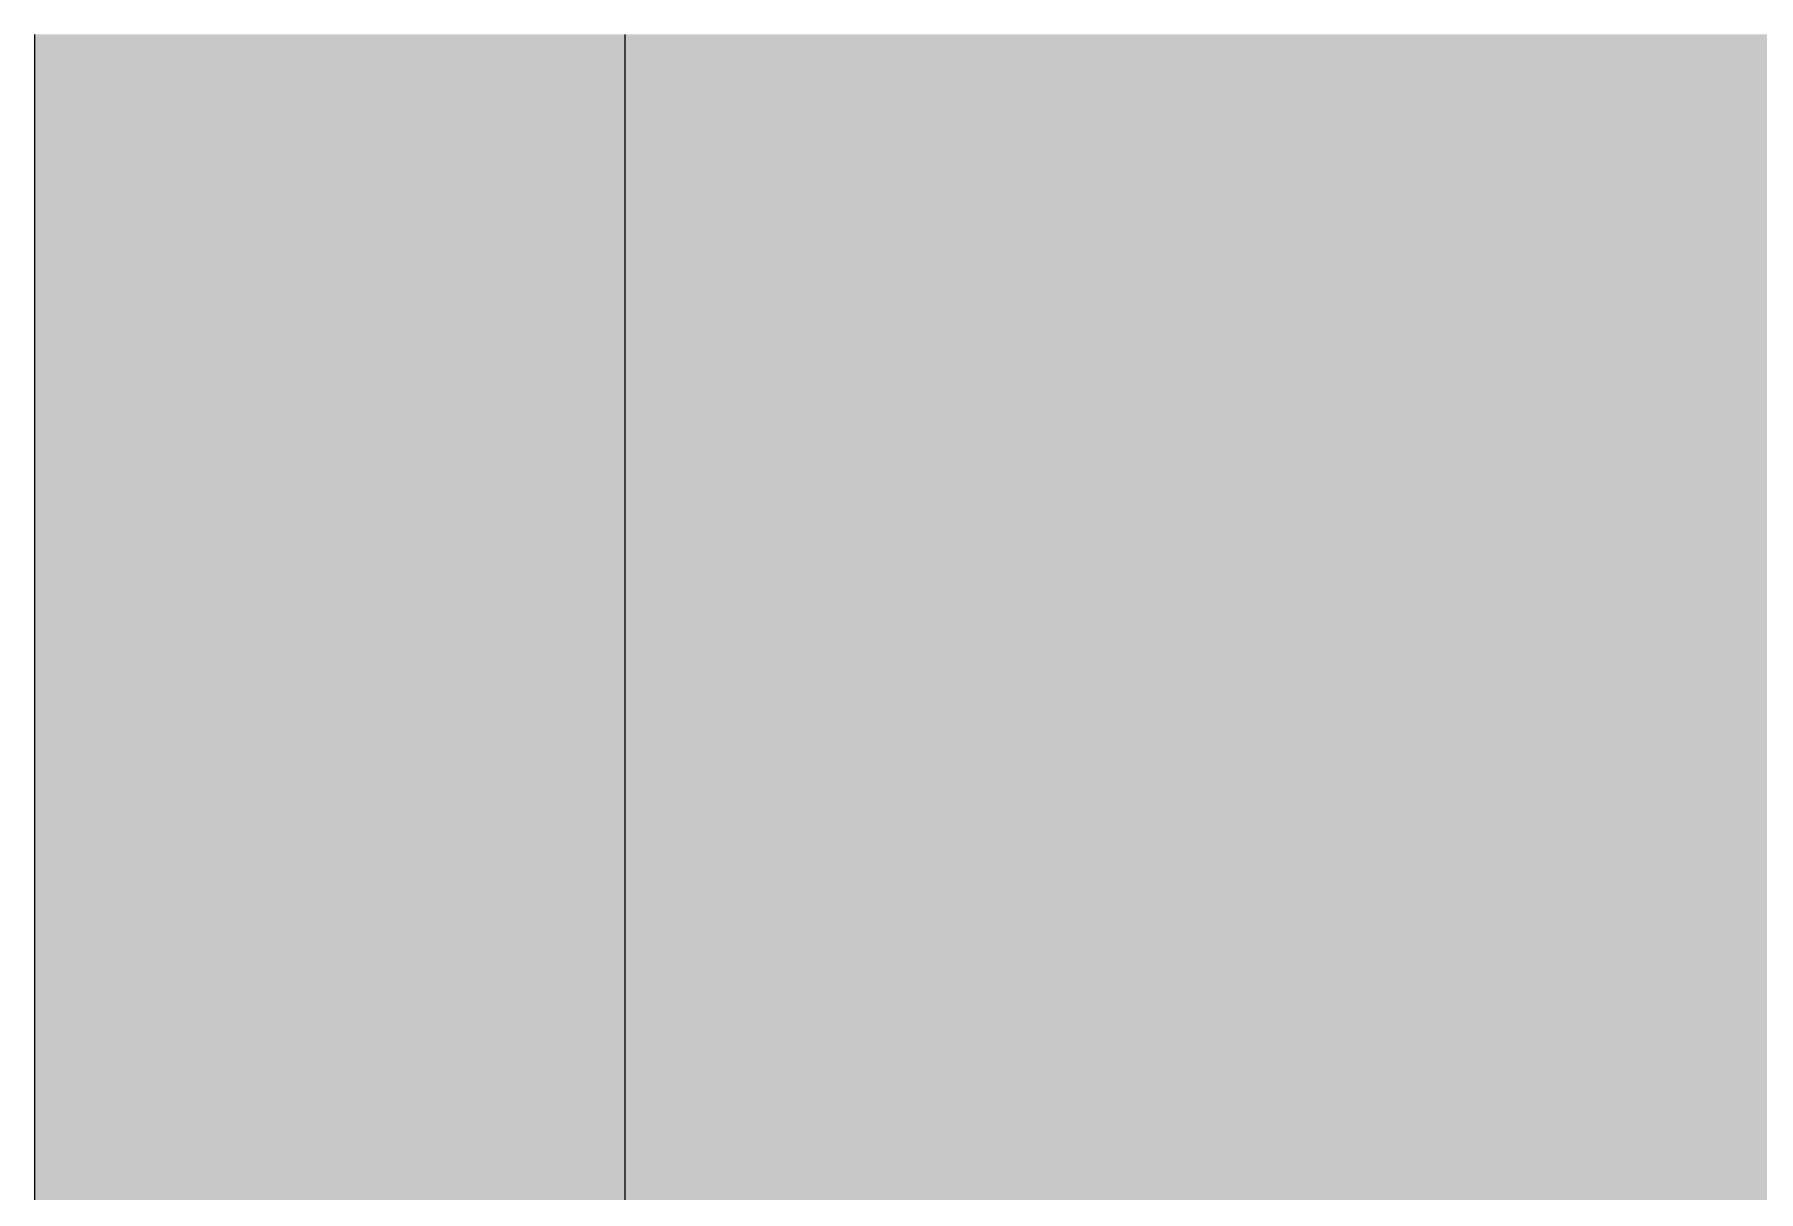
# Model space of a CAD drawing. Header units: inches. Extents: x 20139 to 37433, y -23296 to -20170.
# Drawn here: x 31327.525 to 31329.201, y -22688.678 to -22687.553 of the extents above; entities that cross this region are included whole.
import ezdxf

# ---------------------------------------------------------------- set-up
doc = ezdxf.new("R2010")
doc.units = ezdxf.units.IN
doc.header["$MEASUREMENT"] = 0
doc.layers.add('A-GLAZ-CWMG', color=51, linetype='Continuous', lineweight=9)
doc.layers.add('S-BEAM', color=12, linetype='Continuous', lineweight=9)

# ---------------------------------------------------------------- blocks, each defined once
blk = doc.blocks.new('Girt_C - 8_D-803273-Level 1')
at = {"layer": 'S-BEAM'}
h = blk.add_hatch(color=256, dxfattribs=at)
h.paths.add_polyline_path([(22069.0657, -22786.1778), (22069.6402, -22786.1778), (22069.6402, -22687.5528), (22069.0657, -22687.5528), (22069.0657, -22782.1337)], flags=0)
h.paths.add_polyline_path([(22069.0657, -22686.5528), (22069.6402, -22686.5528), (22069.6402, -22544.3028), (22069.0657, -22544.3028), (22069.0657, -22646.5656)], flags=0)
h.paths.add_polyline_path([(22069.0657, -22543.3028), (22069.6402, -22543.3028), (22069.6402, -22542.9278), (22069.0657, -22542.9278)], flags=0)
h.paths.add_polyline_path([(22069.6402, -22336.5528), (22069.6402, -21867.4278), (22069.0657, -21867.4278), (22069.0657, -22336.5528)], flags=0)
h.paths.add_polyline_path([(22069.0657, -21578.1778), (22069.6402, -21578.1778), (22069.6402, -21540.9278), (22069.0657, -21540.9278), (22069.0657, -21562.0206)], flags=0)
h.paths.add_polyline_path([(22069.0657, -21178.1778), (22069.6402, -21178.1778), (22069.6402, -21143.6778), (22069.0657, -21143.6778), (22069.0657, -21174.6831)], flags=0)
for p, q in [((22069.0657, -22687.5528), (22069.0657, -22786.1778)), ((22069.6402, -22781.7688), (22069.6402, -22687.5528))]:
    blk.add_line(p, q, dxfattribs=at)
blk = doc.blocks.new('Rectangular Mullion - Rectangular Mullion 1-840365-Level 1')
at = {"layer": 'A-GLAZ-CWMG'}
h = blk.add_hatch(color=256, dxfattribs=at)
h.paths.add_polyline_path([(22069.6402, -22689.8028), (22095.6402, -22689.8028), (22095.6402, -22687.5528), (22069.6402, -22687.5528)], flags=0)
h.paths.add_polyline_path([(22078.4948, -22686.5528), (22095.6402, -22686.5528), (22095.6402, -22685.8028), (22069.6402, -22685.8028), (22069.6402, -22686.5528)], flags=0)

msp = doc.modelspace()

# ---------------------------------------------------------------- block references
at = {"layer": 'A-GLAZ-CWMG'}
msp.add_blockref('Rectangular Mullion - Rectangular Mullion 1-840365-Level 1', (9258.45897, 0), dxfattribs=at)
at = {"layer": 'S-BEAM'}
msp.add_blockref('Girt_C - 8_D-803273-Level 1', (9258.45897, 0), dxfattribs=at)

doc.saveas('drawing.dxf')
